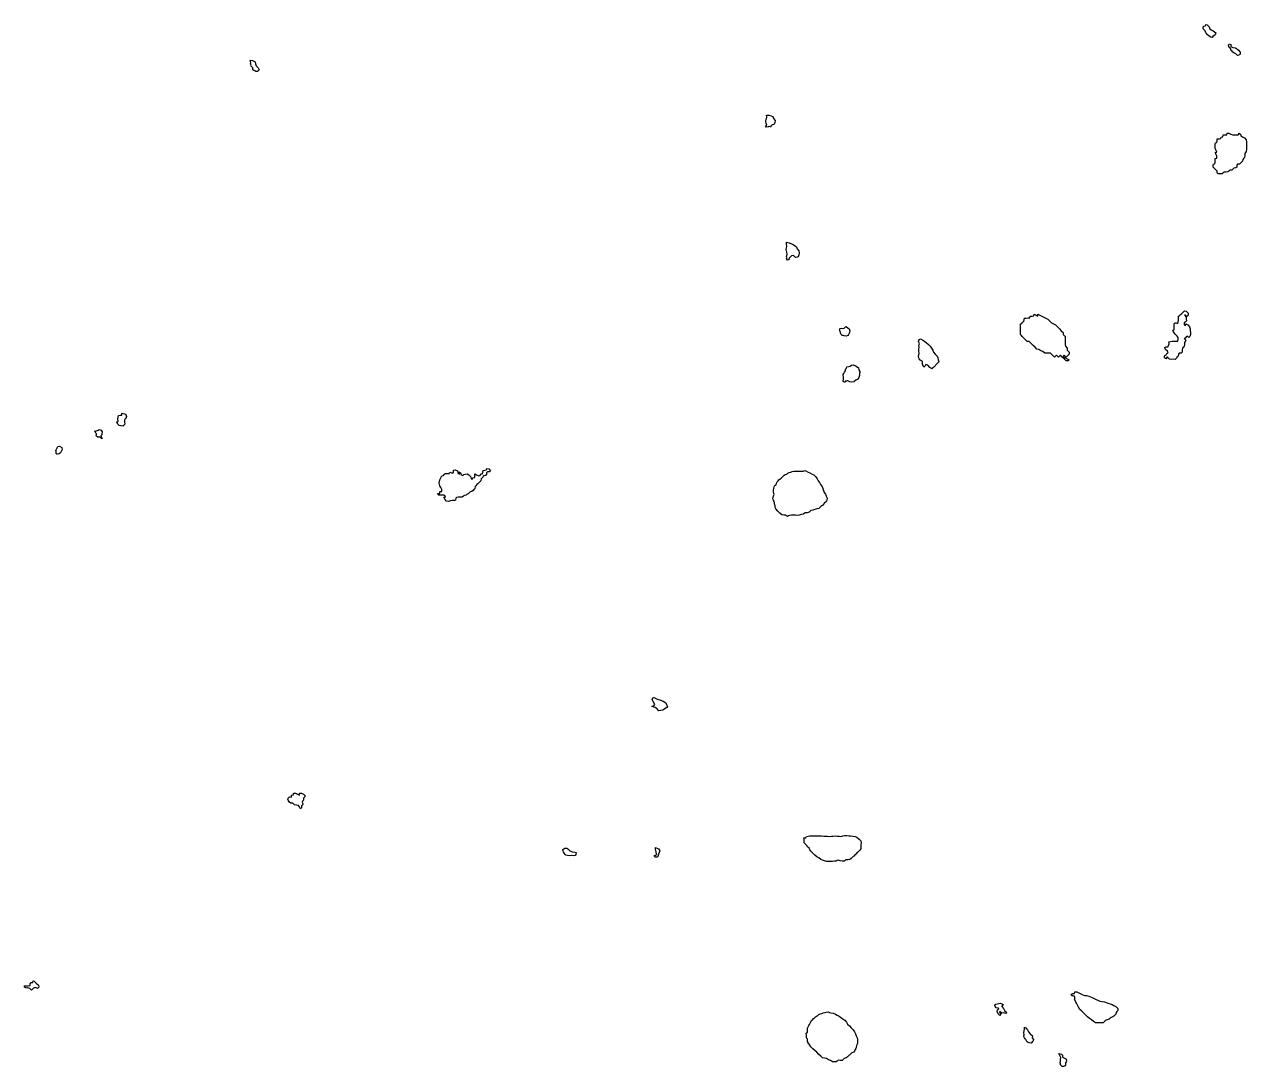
# Model space of a CAD drawing. Extents: x 450006 to 454999, y 6465006 to 6474995.
# Drawn here: x 450018 to 451272, y 6469481 to 6470552 of the extents above; entities that cross this region are included whole.
import ezdxf

# ---------------------------------------------------------------- set-up
doc = ezdxf.new("R2010")
doc.units = 0

msp = doc.modelspace()

# ---------------------------------------------------------------- linework, layer by layer
at = {"layer": '1010'}
for points in [[(451229, 6470545.68), (451227.5, 6470547), (451227.48, 6470548.5), (451227.92, 6470549), (451228.06, 6470549.92), (451230, 6470549.98), (451230.44, 6470551.54), (451231.7, 6470551), (451233.68, 6470549), (451234.44, 6470547), (451235.98, 6470546), (451238, 6470545), (451240.72, 6470543), (451239.82, 6470541), (451239, 6470540.3), (451237.64, 6470539), (451237, 6470538.2), (451235, 6470538.62), (451233, 6470540.34), (451232, 6470541), (451231, 6470542.12), (451230.38, 6470543), (451229.9, 6470544.08), (451229.8, 6470545), (451229, 6470545.68), (451229, 6470545.68)], [(451255, 6470527.44), (451253.84, 6470529), (451253.5, 6470530.48), (451253.92, 6470531), (451254.32, 6470531.66), (451256, 6470531), (451256.06, 6470529), (451257.98, 6470528), (451260.42, 6470527.56), (451261.64, 6470527), (451263.74, 6470525), (451265.52, 6470523), (451265.68, 6470521), (451265, 6470520.44), (451263, 6470519.56), (451261, 6470521.26), (451259, 6470522.4), (451258.04, 6470523), (451257, 6470524.58), (451255.98, 6470525), (451255.98, 6470526), (451255.66, 6470527), (451255, 6470527.44), (451255, 6470527.44)], [(450251, 6470507.98), (450250.04, 6470509), (450250.22, 6470509.76), (450249.68, 6470511), (450249.92, 6470512.06), (450249.22, 6470514.76), (450251.64, 6470514.34), (450254.56, 6470513), (450254.66, 6470511), (450255.52, 6470509), (450257.64, 6470507), (450258.66, 6470505), (450257, 6470503.32), (450255, 6470503.32), (450254, 6470503.98), (450253, 6470504.08), (450251.98, 6470505), (450251.98, 6470506), (450251.98, 6470507), (450251, 6470507.98), (450251, 6470507.98)], [(450779, 6470445.98), (450778.44, 6470447), (450778.58, 6470447.4), (450779, 6470448), (450779.74, 6470448.24), (450779, 6470449.98), (450778.52, 6470451.46), (450778.6, 6470453.38), (450779.36, 6470454.62), (450779.54, 6470456.44), (450779.48, 6470458.5), (450781.58, 6470458.4), (450784.22, 6470457.76), (450786, 6470457), (450786.38, 6470455), (450788.14, 6470453), (450787.74, 6470451), (450787.22, 6470449), (450787, 6470448.74), (450785, 6470448.28), (450783.82, 6470447), (450783.76, 6470446.22), (450783, 6470446.28), (450781.3, 6470446.68), (450781, 6470445.96), (450779.76, 6470446.22), (450779, 6470445.98), (450779, 6470445.98)], [(451239, 6470403.98), (451237.98, 6470405), (451237.98, 6470406), (451237.98, 6470407), (451238.08, 6470407.9), (451239.68, 6470408.3), (451239.98, 6470410), (451239.9, 6470412.08), (451239.98, 6470414), (451241.62, 6470414.36), (451241.66, 6470416.32), (451241, 6470417.98), (451239.98, 6470420), (451241.78, 6470420.2), (451241, 6470421.98), (451239.98, 6470424), (451239.98, 6470426), (451239.82, 6470428.16), (451240.16, 6470429.82), (451241.68, 6470430.3), (451241.94, 6470432.04), (451242.08, 6470433.9), (451243.98, 6470434), (451245.68, 6470434.3), (451246.18, 6470435.8), (451247.78, 6470436.2), (451247.98, 6470438), (451249.98, 6470438), (451251.74, 6470438.24), (451252.24, 6470439.74), (451253.98, 6470440), (451256, 6470439), (451257.88, 6470438.1), (451259.7, 6470438.28), (451261.78, 6470438.2), (451263.82, 6470438.16), (451264.08, 6470439.9), (451266, 6470439), (451266.16, 6470437), (451267.98, 6470436), (451270, 6470435), (451271.74, 6470433), (451272.02, 6470431), (451272.02, 6470429), (451272, 6470427), (451271.92, 6470425), (451272.14, 6470423), (451271.74, 6470421), (451271, 6470419.98), (451270.28, 6470419), (451270.24, 6470417), (451270, 6470415), (451269, 6470413.98), (451268.2, 6470413), (451268, 6470411), (451267, 6470409.98), (451266, 6470409), (451265, 6470407.98), (451263, 6470407.9), (451262, 6470407), (451262, 6470405), (451261, 6470404.28), (451259, 6470403.86), (451258, 6470403), (451257, 6470401.98), (451255, 6470401.94), (451254, 6470401), (451253, 6470400.06), (451251, 6470399.98), (451249, 6470399.82), (451248, 6470399), (451247, 6470397.98), (451245, 6470397.98), (451243, 6470397.98), (451241.98, 6470399), (451241.98, 6470400), (451241.98, 6470401), (451241, 6470401.98), (451239.98, 6470403), (451239, 6470403.98), (451239, 6470403.98)], [(450801, 6470309.36), (450799.98, 6470311), (450800.22, 6470311.76), (450799.86, 6470313), (450800.08, 6470313.9), (450800.52, 6470315.46), (450800.22, 6470317.76), (450799.62, 6470320.36), (450799.9, 6470322.08), (450800.36, 6470323.62), (450799.92, 6470326.06), (450799.98, 6470328), (450802.66, 6470327.32), (450803.44, 6470327), (450806.16, 6470325.82), (450807.64, 6470325), (450810, 6470323), (450810.76, 6470321), (450812.42, 6470319), (450812.76, 6470317), (450812.7, 6470315), (450811.7, 6470313), (450811, 6470312.52), (450809, 6470312.36), (450807, 6470314.26), (450805, 6470313.74), (450803.84, 6470313), (450803.56, 6470312.42), (450803, 6470311.68), (450802.66, 6470311.32), (450802.4, 6470311), (450802.22, 6470309.76), (450801, 6470309.36), (450801, 6470309.36)], [(451041, 6470231.98), (451039.98, 6470233), (451039.98, 6470234), (451039.98, 6470235), (451039.98, 6470236), (451039.98, 6470238), (451039.94, 6470240.04), (451039.98, 6470242), (451039.98, 6470244), (451041.62, 6470244.36), (451042, 6470245.98), (451043.66, 6470246.32), (451043.9, 6470248.08), (451044.22, 6470249.76), (451045.92, 6470250.06), (451047.9, 6470250.08), (451049.62, 6470250.36), (451049.98, 6470252), (451051.9, 6470252.08), (451053.68, 6470252.3), (451053.98, 6470254), (451056, 6470253), (451057.9, 6470252.08), (451057.98, 6470254), (451060, 6470253), (451061.98, 6470252), (451064, 6470251), (451065.98, 6470250), (451068, 6470249), (451070, 6470247), (451072.04, 6470245), (451073.98, 6470244), (451076, 6470243), (451078, 6470241), (451080, 6470239), (451082, 6470237), (451084, 6470235), (451084, 6470233), (451086, 6470231), (451086, 6470229), (451086, 6470227), (451086, 6470225), (451086, 6470223), (451086.22, 6470221), (451088, 6470219), (451088.08, 6470217), (451090, 6470215), (451090, 6470213), (451089, 6470211.98), (451088, 6470211), (451087, 6470209.98), (451085, 6470211.9), (451084, 6470211), (451086, 6470209), (451087.98, 6470208), (451090, 6470207), (451089, 6470205.98), (451087, 6470205.98), (451085, 6470207.98), (451083, 6470209.98), (451081, 6470211.98), (451080, 6470211), (451079, 6470209.98), (451077, 6470211.98), (451076, 6470211), (451075, 6470209.98), (451073, 6470211.98), (451071, 6470213.94), (451069, 6470213.78), (451067, 6470213.9), (451065, 6470213.98), (451063, 6470215.7), (451061, 6470216.2), (451059, 6470217.78), (451057, 6470218.16), (451055, 6470219.98), (451053, 6470221.98), (451051, 6470223.9), (451049, 6470225.82), (451047, 6470225.98), (451045.98, 6470227), (451045, 6470227.98), (451043.98, 6470229), (451043, 6470229.86), (451041.86, 6470231), (451041, 6470231.98), (451041, 6470231.98)], [(451189, 6470208.3), (451187.98, 6470209), (451187.98, 6470210), (451187.82, 6470211), (451188.4, 6470211.58), (451189.7, 6470212.28), (451190.24, 6470213.74), (451191.74, 6470214.24), (451191, 6470215.98), (451189, 6470217.66), (451188.12, 6470219.86), (451189.48, 6470220.5), (451191.6, 6470220.38), (451192.18, 6470221.8), (451192.54, 6470223.44), (451192.46, 6470225.52), (451193.98, 6470226), (451195.78, 6470226.2), (451197.64, 6470226.34), (451199.58, 6470226.4), (451201.68, 6470226.3), (451201.98, 6470228), (451201.82, 6470230.16), (451201, 6470231.54), (451199, 6470233.52), (451197, 6470235.76), (451196.44, 6470237.54), (451197.94, 6470238.04), (451197.8, 6470240.18), (451197.86, 6470242.12), (451197.82, 6470244.16), (451198.76, 6470245.22), (451200, 6470245), (451201.7, 6470244.28), (451201.78, 6470246.2), (451202.14, 6470247.84), (451202.44, 6470249.54), (451202.16, 6470251.82), (451203.32, 6470252.66), (451204.18, 6470253.8), (451205.48, 6470254.5), (451206.54, 6470255.44), (451207.48, 6470256.5), (451208.44, 6470257.54), (451210.28, 6470257), (451212.04, 6470255), (451212.28, 6470253), (451211, 6470251.66), (451209, 6470253.48), (451208.5, 6470253), (451210.12, 6470251), (451210.2, 6470249), (451210.34, 6470247), (451209, 6470245.64), (451208, 6470245), (451208.24, 6470243), (451209.54, 6470242.44), (451209.9, 6470244.08), (451211.92, 6470243), (451213.72, 6470241), (451214.18, 6470239), (451214.36, 6470237), (451214.6, 6470235), (451214.54, 6470233), (451214, 6470231), (451213, 6470229.98), (451211, 6470231.44), (451210.48, 6470231), (451209, 6470229.5), (451208.04, 6470229), (451210, 6470227), (451209, 6470225.98), (451208.36, 6470225), (451208.4, 6470223), (451208.12, 6470221), (451207, 6470219.62), (451206.44, 6470219), (451206.1, 6470217), (451205.88, 6470215), (451205, 6470213.98), (451203, 6470213.96), (451202.16, 6470213), (451202, 6470211), (451201, 6470210.18), (451200.42, 6470209), (451199, 6470207.44), (451197, 6470207.7), (451195, 6470207.56), (451193, 6470207.64), (451191.64, 6470209), (451191, 6470209.7), (451190.16, 6470209.82), (451190, 6470209), (451189.96, 6470208.02), (451189, 6470208.3), (451189, 6470208.3)], [(450855, 6470236.08), (450854.62, 6470237), (450854.64, 6470237.34), (450854.8, 6470239), (450854.86, 6470239.12), (450856.46, 6470239.52), (450858.58, 6470239.4), (450859.78, 6470240.2), (450860.72, 6470241.26), (450861.44, 6470241), (450864.38, 6470239), (450864.82, 6470237), (450864.6, 6470235), (450863.5, 6470233), (450863, 6470232.24), (450861, 6470231.42), (450859, 6470231.68), (450858.02, 6470231.96), (450857, 6470232.26), (450855.94, 6470233), (450855.42, 6470234.56), (450855.3, 6470235), (450855, 6470236.08), (450855, 6470236.08)], [(450937, 6470206.62), (450936.4, 6470207), (450936.32, 6470207.66), (450935.7, 6470209), (450935.44, 6470210.54), (450935.6, 6470212.38), (450935.98, 6470214), (450935.86, 6470216.12), (450935.78, 6470218.2), (450936, 6470219.98), (450935.7, 6470222.28), (450936.28, 6470223.7), (450935.54, 6470226.44), (450935.98, 6470228), (450937.48, 6470228.5), (450940.5, 6470227), (450941.98, 6470226), (450943.42, 6470225), (450945.52, 6470223), (450947.32, 6470221), (450948.6, 6470219), (450949.94, 6470217), (450950.8, 6470215), (450952.44, 6470213), (450954.6, 6470211), (450955.24, 6470209), (450955.64, 6470207), (450956.32, 6470205), (450955, 6470203.62), (450954.12, 6470203), (450953, 6470201.7), (450952.4, 6470201), (450951, 6470199.58), (450950, 6470199), (450949, 6470197.98), (450947, 6470199.34), (450945, 6470201.48), (450943, 6470202.16), (450942.34, 6470201), (450941, 6470199.5), (450939.5, 6470202.48), (450939.44, 6470203), (450939.44, 6470204.54), (450939.56, 6470205), (450939, 6470205.78), (450938, 6470205.98), (450937, 6470206.62), (450937, 6470206.62)], [(450859, 6470184.24), (450858.22, 6470185), (450858.22, 6470185.76), (450858.54, 6470187), (450858.54, 6470187.44), (450858.52, 6470189.46), (450858.06, 6470191.92), (450858.76, 6470193.22), (450859.58, 6470194.4), (450860.32, 6470195.66), (450860.42, 6470197.56), (450861.32, 6470198.66), (450861.96, 6470200.02), (450863.82, 6470200.16), (450865.22, 6470200.76), (450866.5, 6470201.48), (450868.18, 6470201.8), (450870.74, 6470201), (450871.38, 6470200.6), (450873.72, 6470199), (450874.2, 6470197), (450875.18, 6470195), (450875, 6470194.12), (450874.74, 6470193), (450874.66, 6470191), (450874.3, 6470189), (450873, 6470187.2), (450872.28, 6470187), (450871, 6470186.24), (450869.5, 6470185), (450869, 6470184.6), (450867, 6470184.26), (450865, 6470184.52), (450863, 6470185.64), (450862.32, 6470185.66), (450861, 6470185.34), (450860.32, 6470185.66), (450860.62, 6470185), (450859.92, 6470184.06), (450859, 6470184.24), (450859, 6470184.24)], [(450113, 6470142.22), (450112.5, 6470143), (450112.48, 6470143.5), (450113, 6470143.58), (450113.7, 6470144.28), (450113.42, 6470146.56), (450113.68, 6470148.3), (450114.1, 6470149.88), (450115.8, 6470150.18), (450117.54, 6470150.44), (450117.72, 6470152.26), (450120.48, 6470151.5), (450121.72, 6470151), (450122.36, 6470149), (450121.6, 6470147), (450121, 6470146.4), (450120.3, 6470145), (450120.28, 6470143), (450120.66, 6470141), (450119, 6470139.22), (450118.84, 6470139.14), (450117, 6470139.36), (450116.56, 6470139.42), (450115, 6470139.62), (450113.62, 6470141), (450113, 6470142.22), (450113, 6470142.22)], [(450091, 6470131.84), (450090.06, 6470133), (450089.96, 6470134.02), (450091, 6470133.86), (450091.72, 6470134.26), (450093.16, 6470134.82), (450094.44, 6470135.54), (450096.34, 6470135), (450097.36, 6470133), (450097.18, 6470131), (450097, 6470130.1), (450096.16, 6470129), (450097.1, 6470127), (450097, 6470125.94), (450095, 6470128.18), (450094.24, 6470127.74), (450093, 6470127.62), (450091.36, 6470129), (450091.52, 6470130.46), (450091.48, 6470131), (450091, 6470131.84), (450091, 6470131.84)], [(450051, 6470110.08), (450050.32, 6470111), (450050.32, 6470111.66), (450050.28, 6470113), (450049.94, 6470114.04), (450050.5, 6470115.48), (450051.18, 6470116.8), (450052.02, 6470117.96), (450053.66, 6470118.32), (450056.14, 6470117), (450056.3, 6470115), (450055.38, 6470113), (450055, 6470112.28), (450054.48, 6470111.5), (450053.7, 6470111), (450053.32, 6470110.66), (450053, 6470110.44), (450051.66, 6470110.32), (450051, 6470110.08), (450051, 6470110.08)], [(450443, 6470067.98), (450441.98, 6470069), (450441.98, 6470070), (450443, 6470070), (450443.98, 6470070), (450443.98, 6470072), (450445.98, 6470072), (450445.98, 6470074), (450445, 6470075.98), (450444.12, 6470077.86), (450443.48, 6470080.5), (450443.84, 6470082.14), (450444.16, 6470083.82), (450444.66, 6470085.32), (450445.42, 6470086.56), (450446.08, 6470087.9), (450447.82, 6470088.16), (450448.54, 6470089.44), (450449.66, 6470090.32), (450451.78, 6470090.2), (450453.54, 6470090.44), (450454.38, 6470091.6), (450456.08, 6470091), (450457.38, 6470090.6), (450458.1, 6470091.88), (450458.16, 6470093.82), (450459.7, 6470094.28), (450462.28, 6470093), (450462.36, 6470091), (450464.22, 6470089.76), (450463.9, 6470092.08), (450465.38, 6470091), (450465.84, 6470089), (450467.8, 6470088.18), (450468.66, 6470089.32), (450470.24, 6470089.74), (450471.98, 6470090), (450473.94, 6470089), (450476, 6470087), (450476.2, 6470085), (450477.6, 6470084.38), (450477.98, 6470086), (450479.84, 6470086.14), (450479.98, 6470088), (450479.98, 6470090), (450481.52, 6470089), (450483.9, 6470088.08), (450485.52, 6470088.46), (450486.08, 6470089.9), (450487.98, 6470090), (450488.24, 6470091.74), (450488.64, 6470093.34), (450490.22, 6470093.76), (450491.98, 6470094), (450492.38, 6470095.6), (450494.2, 6470095), (450496, 6470093), (450495, 6470091.98), (450493, 6470091.98), (450492.08, 6470091), (450492, 6470089), (450491, 6470088.32), (450489, 6470087.98), (450488.46, 6470087), (450487, 6470085.52), (450486.4, 6470085), (450486, 6470083), (450485, 6470081.98), (450484.24, 6470081), (450483, 6470079.74), (450482.16, 6470079), (450481, 6470077.82), (450480.32, 6470077), (450480, 6470075), (450479, 6470073.98), (450478.12, 6470073), (450477, 6470071.86), (450475, 6470071.58), (450474.4, 6470071), (450473, 6470069.58), (450472, 6470069), (450471, 6470068.1), (450469, 6470067.62), (450468.18, 6470067), (450467, 6470066.04), (450465, 6470065.94), (450463, 6470065.98), (450461, 6470065.58), (450460.36, 6470065), (450460, 6470063), (450459, 6470062.48), (450457, 6470062.52), (450455, 6470062.24), (450453, 6470061.68), (450451, 6470061.98), (450449, 6470063.98), (450447.98, 6470066), (450449.76, 6470066.22), (450449, 6470067.82), (450448, 6470067.98), (450447, 6470067.98), (450446, 6470067.98), (450445, 6470067.98), (450444, 6470067.98), (450443, 6470067.98), (450443, 6470067.98)], [(450787, 6470061.86), (450786.44, 6470063), (450786.3, 6470063.68), (450785.9, 6470065), (450786.18, 6470065.8), (450786.62, 6470067.36), (450787.32, 6470068.66), (450787, 6470069.98), (450786.58, 6470071.4), (450786.64, 6470073.34), (450786.74, 6470075.24), (450787.32, 6470076.66), (450788.06, 6470077.92), (450789.22, 6470078.76), (450789.46, 6470080.52), (450790.24, 6470081.74), (450791.22, 6470082.76), (450792.04, 6470083.94), (450793.22, 6470084.76), (450794.3, 6470085.68), (450795.32, 6470086.66), (450796.34, 6470087.64), (450797.32, 6470088.66), (450798.64, 6470089.34), (450800.28, 6470089.7), (450801.26, 6470090.72), (450802.62, 6470091.36), (450804.4, 6470091.58), (450805.68, 6470092.3), (450807.3, 6470092.68), (450809.32, 6470092.66), (450811.24, 6470092.74), (450813.24, 6470092.74), (450815.32, 6470092.66), (450817.32, 6470092.66), (450818.58, 6470093.4), (450819.8, 6470093), (450822.18, 6470091.8), (450823.86, 6470091), (450826.24, 6470089.74), (450827.86, 6470089), (450829.96, 6470087), (450831.36, 6470085), (450832.5, 6470083), (450833.62, 6470081), (450834.66, 6470079), (450836.6, 6470077), (450837.22, 6470075), (450837.8, 6470073), (450838.66, 6470071), (450840, 6470069), (450840.66, 6470067), (450841.72, 6470065), (450841.34, 6470063), (450841, 6470062.34), (450839.82, 6470061), (450839, 6470060.3), (450837.92, 6470059), (450837, 6470057.58), (450836.16, 6470057), (450835, 6470056.34), (450833.7, 6470055), (450833, 6470054.48), (450831, 6470054.2), (450829, 6470053.44), (450828, 6470053), (450827, 6470052.6), (450825, 6470052.54), (450823.36, 6470051), (450823, 6470050.66), (450821, 6470050.08), (450819, 6470050.1), (450817.58, 6470049), (450817, 6470048.58), (450815, 6470048.22), (450813, 6470047.68), (450811, 6470047.38), (450809, 6470047.54), (450807, 6470047.42), (450805, 6470047.58), (450803, 6470047.38), (450802, 6470047), (450801, 6470046.22), (450799, 6470047.54), (450797, 6470047.56), (450795, 6470047.92), (450793, 6470049.6), (450791, 6470051.76), (450789, 6470054.16), (450788.36, 6470055.62), (450788.16, 6470057), (450787.78, 6470058.2), (450787.46, 6470059), (450787.46, 6470060.52), (450787.36, 6470061), (450787, 6470061.86), (450787, 6470061.86)], [(450663, 6469850.58), (450661.76, 6469851), (450662.62, 6469851.36), (450663, 6469851.66), (450663.98, 6469852), (450664.78, 6469853.2), (450663, 6469856.34), (450661.82, 6469858.16), (450662.84, 6469859.14), (450663.4, 6469860.58), (450666.58, 6469859), (450667.24, 6469858.74), (450670.02, 6469857.96), (450672.4, 6469857), (450673.38, 6469856.6), (450675.9, 6469855), (450676.74, 6469853), (450677.78, 6469851), (450677, 6469850.2), (450675.38, 6469849), (450675, 6469848.56), (450673, 6469847.24), (450671, 6469847.14), (450670.38, 6469847), (450669, 6469846.5), (450668.5, 6469847), (450667, 6469848.58), (450666.58, 6469849), (450665, 6469849.98), (450663.66, 6469850.32), (450663, 6469850.58), (450663, 6469850.58)], [(450289, 6469753.88), (450288.5, 6469755), (450288.08, 6469755.9), (450288.2, 6469757), (450288.54, 6469757.44), (450289.7, 6469758.28), (450291.9, 6469758.08), (450291.84, 6469760.14), (450293.72, 6469760.26), (450293.98, 6469762), (450295.98, 6469762), (450298, 6469761), (450299.98, 6469760), (450299.98, 6469762), (450301.98, 6469762), (450304, 6469761), (450306, 6469759), (450305, 6469757.98), (450304, 6469757), (450304.08, 6469755), (450303, 6469753.9), (450302.62, 6469753), (450303.52, 6469751), (450303, 6469749.78), (450302.16, 6469749), (450302, 6469747), (450301, 6469746.04), (450299.98, 6469748), (450299, 6469749.42), (450297, 6469749.84), (450295, 6469750.18), (450293.98, 6469751), (450293, 6469751.68), (450292.24, 6469751.74), (450291, 6469751.74), (450289.74, 6469753), (450289, 6469753.88), (450289, 6469753.88)], [(450819, 6469710.14), (450818.02, 6469711), (450817.98, 6469712), (450817.98, 6469713), (450817.98, 6469714), (450817.74, 6469716.24), (450819.6, 6469716.38), (450820.32, 6469717.66), (450822.08, 6469717.9), (450823.84, 6469718.14), (450825.84, 6469718.14), (450827.82, 6469718.16), (450829.64, 6469718.34), (450831.7, 6469718.28), (450833.76, 6469718.22), (450835.76, 6469718.22), (450838.1, 6469717.88), (450839.9, 6469718.08), (450842.04, 6469717.94), (450844.36, 6469717.62), (450846.04, 6469717.94), (450847.92, 6469718.06), (450849.78, 6469718.2), (450851.92, 6469718.06), (450853.98, 6469718), (450856.26, 6469717.72), (450857.86, 6469718.12), (450859.5, 6469718.48), (450861.42, 6469718.56), (450863.7, 6469718.28), (450865.6, 6469718.38), (450867.96, 6469718.02), (450870.44, 6469717.54), (450872, 6469717), (450874.5, 6469715), (450876.16, 6469713), (450876.38, 6469711), (450876.2, 6469709), (450876.32, 6469707), (450876.12, 6469705), (450875, 6469703.66), (450874.44, 6469703), (450873, 6469701.54), (450872.56, 6469701), (450871, 6469699.42), (450870.52, 6469699), (450869, 6469697.46), (450868.34, 6469697), (450867, 6469695.64), (450866.24, 6469695), (450865, 6469693.84), (450863, 6469693.5), (450861, 6469693.46), (450860, 6469693), (450859, 6469692.32), (450857, 6469692.1), (450855, 6469692.44), (450853, 6469693.42), (450852, 6469693), (450851, 6469692.42), (450849, 6469692.18), (450847, 6469692.04), (450845, 6469691.88), (450843, 6469691.9), (450841, 6469691.96), (450839, 6469692.52), (450837, 6469693.44), (450835, 6469693.92), (450833, 6469695.56), (450831, 6469696.64), (450829, 6469698.5), (450827, 6469700.58), (450825, 6469702.42), (450823.98, 6469704), (450823.46, 6469705), (450823, 6469705.5), (450821.5, 6469707), (450821, 6469707.96), (450820.1, 6469709), (450819, 6469710.14), (450819, 6469710.14)], [(450571, 6469701.66), (450570.58, 6469703), (450570.26, 6469703.72), (450571, 6469704.66), (450571.2, 6469704.78), (450572.38, 6469705.6), (450574.46, 6469705.52), (450575.4, 6469705), (450577.52, 6469703), (450580.04, 6469701.94), (450582.48, 6469701.5), (450584, 6469701), (450583.54, 6469699), (450583, 6469698.18), (450581, 6469697.66), (450579, 6469698.16), (450577, 6469697.76), (450575, 6469698.18), (450573.52, 6469698.46), (450573, 6469698.62), (450572.46, 6469699), (450571.98, 6469700), (450571.32, 6469701), (450571, 6469701.66), (450571, 6469701.66)], [(450665, 6469696.32), (450664.24, 6469697), (450664.18, 6469697.8), (450665, 6469698.28), (450665.9, 6469698.08), (450666.38, 6469699.6), (450666.18, 6469701.8), (450665.4, 6469704.58), (450665.52, 6469706.46), (450668.5, 6469705), (450669.88, 6469703), (450669.16, 6469701), (450669, 6469699.98), (450668.28, 6469699), (450668.04, 6469697.94), (450667.96, 6469697), (450667.46, 6469696.52), (450667, 6469696.44), (450665.74, 6469696.24), (450665, 6469696.32), (450665, 6469696.32)], [(450019, 6469562.22), (450017.62, 6469563), (450017.76, 6469564.22), (450019, 6469564.36), (450019.9, 6469564.08), (450021.6, 6469564.38), (450023.54, 6469564.44), (450023.66, 6469566.32), (450024.48, 6469567.5), (450026.18, 6469567.8), (450026.66, 6469569.32), (450027.64, 6469569), (450029.8, 6469567), (450032.08, 6469565), (450032.26, 6469563), (450031, 6469561.48), (450029, 6469562.54), (450027, 6469561.74), (450026.32, 6469561), (450025, 6469559.66), (450023.66, 6469561), (450023, 6469561.42), (450022.08, 6469561.9), (450021, 6469562.18), (450020.1, 6469561.88), (450019, 6469562.22), (450019, 6469562.22)], [(451093, 6469553.98), (451092.4, 6469555), (451092.24, 6469555.74), (451093, 6469556), (451093.76, 6469556.22), (451095.62, 6469556.36), (451095.9, 6469558.08), (451097.92, 6469558.06), (451100.06, 6469557), (451101.98, 6469556), (451104, 6469555), (451105.72, 6469554.26), (451107.8, 6469554.18), (451110.34, 6469553.64), (451111.78, 6469553), (451113.74, 6469552.24), (451116.44, 6469551), (451117.7, 6469550.28), (451120.28, 6469549), (451121.48, 6469548.5), (451123.78, 6469548.2), (451126.32, 6469547.66), (451128, 6469547), (451129.68, 6469546.3), (451132.2, 6469545.78), (451134.16, 6469545), (451135.98, 6469544), (451138, 6469543), (451140, 6469541), (451140.04, 6469539), (451139, 6469537.94), (451138.3, 6469537), (451138.04, 6469535), (451137, 6469534.06), (451135.88, 6469533), (451135, 6469532.42), (451133, 6469531.54), (451132.2, 6469531), (451131, 6469529.92), (451129, 6469529.42), (451128.04, 6469529), (451127, 6469528.26), (451125.68, 6469527), (451125, 6469526.36), (451123, 6469526.1), (451121, 6469526.16), (451119, 6469526.24), (451117, 6469526.24), (451115, 6469527.76), (451113, 6469529.48), (451111, 6469530.58), (451109, 6469532.46), (451107, 6469534.04), (451105, 6469536.1), (451103, 6469538.08), (451101, 6469539.88), (451099.72, 6469542.26), (451099, 6469543.68), (451097.68, 6469546.3), (451097, 6469547.54), (451095.54, 6469550.44), (451095.76, 6469551), (451095.76, 6469552.22), (451095.7, 6469553), (451095, 6469553.76), (451094, 6469553.98), (451093, 6469553.98), (451093, 6469553.98)], [(450821, 6469509.98), (450820.42, 6469511), (450820.38, 6469511.6), (450820.32, 6469513), (450820.32, 6469513.66), (450820.2, 6469515.78), (450821.32, 6469516.66), (450821.32, 6469518.66), (450821.36, 6469520.62), (450822.02, 6469521.96), (450822.64, 6469523.34), (450823.48, 6469524.5), (450824.1, 6469525.88), (450824.7, 6469527.28), (450825.7, 6469528.28), (450826.6, 6469529.38), (450827.44, 6469530.54), (450828.64, 6469531.34), (450829.68, 6469532.3), (450830.74, 6469533.24), (450832.08, 6469533.9), (450833.24, 6469534.74), (450834.44, 6469535.54), (450836.06, 6469535.92), (450837.56, 6469536.42), (450839.24, 6469536.74), (450840.74, 6469537.24), (450842.56, 6469537.42), (450844.1, 6469537), (450845.4, 6469536.58), (450847.74, 6469536.24), (450850.2, 6469535), (450851.74, 6469534.24), (450854, 6469533), (450856.52, 6469531), (450857.68, 6469530.3), (450859.72, 6469529), (450861.42, 6469527), (450862.4, 6469525), (450864.54, 6469523), (450866.14, 6469521), (450868.3, 6469519), (450869.6, 6469517), (450870.62, 6469515), (450871.52, 6469513), (450872.4, 6469511), (450872.66, 6469509), (450872.66, 6469507), (450872.6, 6469505), (450871.76, 6469503), (450871.48, 6469501), (450871, 6469499.84), (450870.38, 6469499), (450869.66, 6469497), (450869, 6469496.16), (450867, 6469495.46), (450866.46, 6469495), (450865, 6469493.52), (450864.36, 6469493), (450863, 6469491.62), (450862, 6469491), (450861, 6469490.28), (450859, 6469489.66), (450858.4, 6469489), (450857, 6469487.58), (450855, 6469487.68), (450853, 6469487.74), (450852, 6469487), (450851, 6469486.04), (450849, 6469486.04), (450847, 6469486.2), (450845, 6469487.54), (450843, 6469488.32), (450841, 6469489.58), (450839, 6469489.92), (450837, 6469490.36), (450835, 6469491.84), (450833, 6469493.62), (450831, 6469495.98), (450829, 6469497.9), (450827, 6469499.6), (450825, 6469501.74), (450823, 6469504.18), (450822.16, 6469505), (450821.98, 6469506), (450821.58, 6469507), (450821.58, 6469508.4), (450821.48, 6469509), (450821, 6469509.98), (450821, 6469509.98)], [(451015, 6469541.7), (451014.02, 6469543), (451013.82, 6469544.16), (451014.44, 6469545), (451014.46, 6469545.52), (451016.08, 6469545.9), (451017.74, 6469546.24), (451019.4, 6469546.58), (451022.18, 6469545), (451021, 6469543.38), (451020.78, 6469543), (451022.66, 6469541), (451023.8, 6469539), (451025.9, 6469537), (451025, 6469535.82), (451023, 6469536.44), (451021, 6469536.04), (451019, 6469537.86), (451018.4, 6469537), (451020, 6469535), (451019, 6469533.92), (451017, 6469535.58), (451016.24, 6469537.74), (451016.42, 6469539.56), (451017, 6469540), (451017.86, 6469540.12), (451017.98, 6469541), (451017, 6469541.18), (451016.62, 6469541.36), (451015, 6469541.7), (451015, 6469541.7)], [(451045, 6469509.9), (451044.04, 6469511), (451043.66, 6469512.32), (451043.58, 6469513), (451043.98, 6469514), (451043.68, 6469516.3), (451043.92, 6469518.06), (451044.16, 6469519.82), (451044.22, 6469521.76), (451045.72, 6469521), (451047.4, 6469519), (451048.3, 6469517), (451050.06, 6469515), (451052.48, 6469513), (451052.18, 6469511), (451053.32, 6469509), (451053, 6469507.86), (451052.32, 6469507), (451051, 6469505.38), (451049, 6469505.62), (451048, 6469505.98), (451047, 6469506.64), (451046.48, 6469507), (451046.24, 6469507.74), (451045.6, 6469509), (451045, 6469509.9), (451045, 6469509.9)], [(451081, 6469483.98), (451080.66, 6469485), (451080.58, 6469485.4), (451081, 6469485.94), (451081.22, 6469486.76), (451081.16, 6469488.82), (451081.36, 6469490.62), (451081, 6469491.34), (451079.4, 6469494.58), (451082.02, 6469493.96), (451083.22, 6469493), (451083.36, 6469491), (451086.62, 6469489.36), (451087.1, 6469489), (451087.28, 6469487), (451087, 6469486.04), (451086.16, 6469485), (451086.32, 6469483), (451086.06, 6469481.92), (451085, 6469481.66), (451084.66, 6469481.32), (451083, 6469481.32), (451081.32, 6469483), (451081, 6469483.98), (451081, 6469483.98)]]:
    msp.add_lwpolyline(points, dxfattribs=at)

doc.saveas('drawing.dxf')
